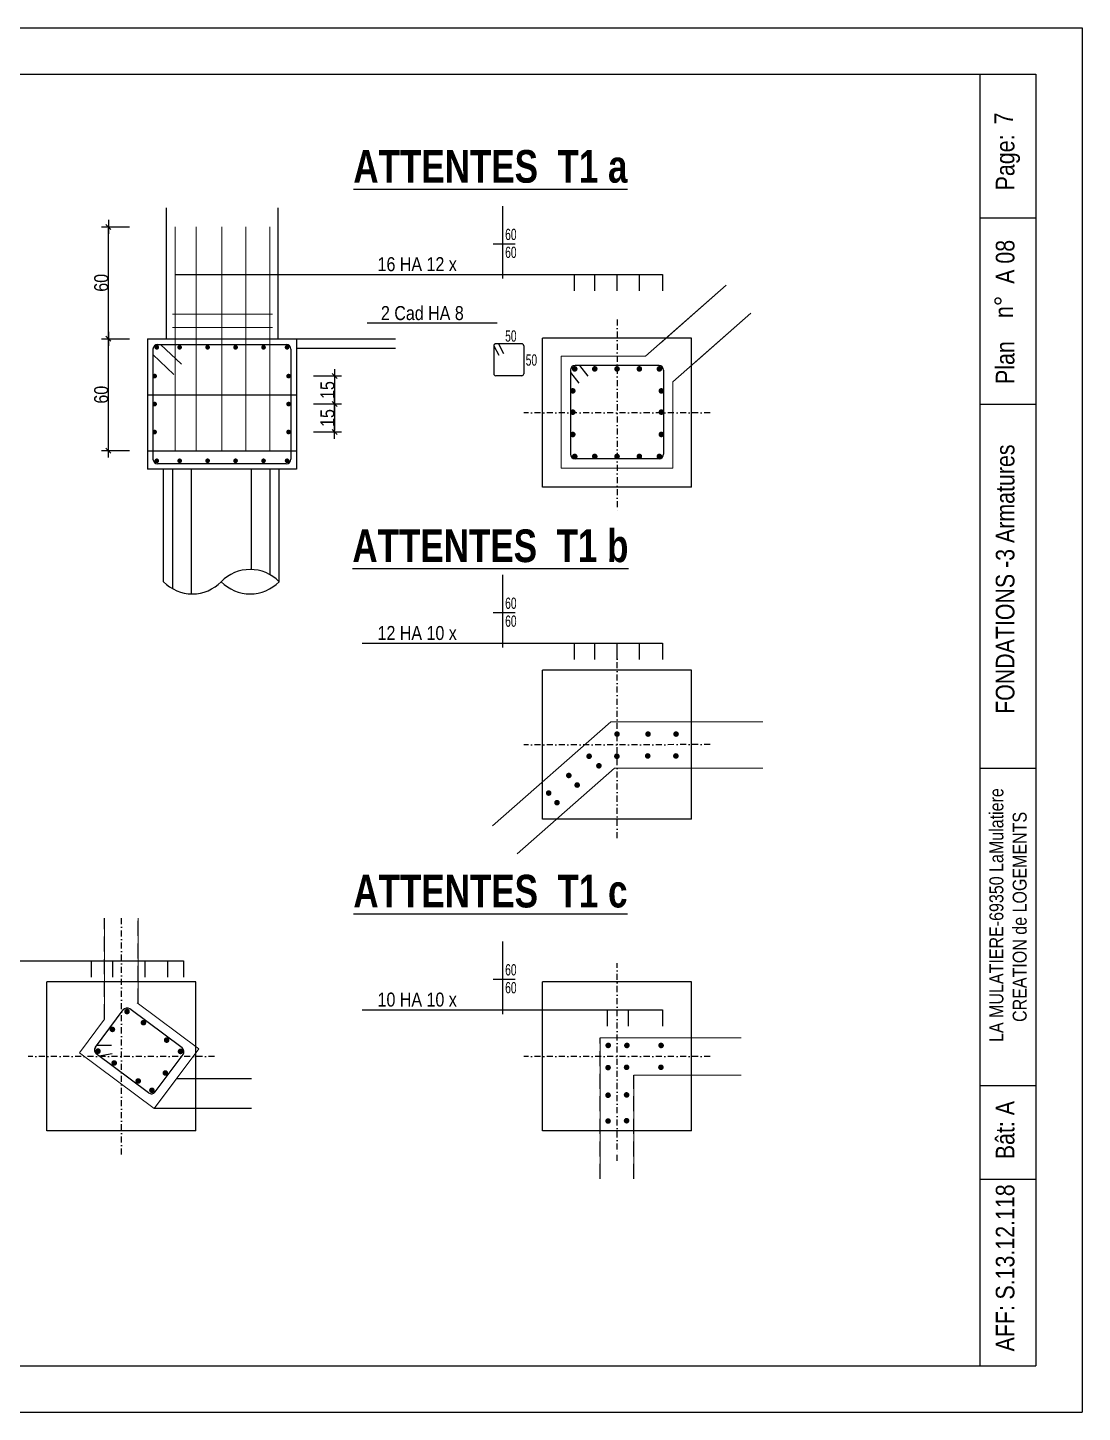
# Model space of a CAD drawing. Header units: centimetres. Extents: x 21705 to 41805, y -18708 to 100.
# Drawn here: x 40674 to 41805, y -18708 to -17223 of the extents above; entities that cross this region are included whole.
import ezdxf
from ezdxf.enums import TextEntityAlignment as Align

# ---------------------------------------------------------------- set-up
doc = ezdxf.new("R2010")
doc.units = ezdxf.units.CM
doc.header["$LTSCALE"] = 25.4
doc.header["$PDMODE"] = 1
doc.header["$PDSIZE"] = -2
doc.linetypes.add('CACHEX2', pattern=[19.05, 12.7, -6.35])
doc.linetypes.add('TIRETPTX2', pattern=[50.8, 25.4, -12.7, 0, -12.7])
for name, color, linetype in [('01_fenetres', 171, 'Continuous'), ('01_linteaux', 2, 'Continuous'), ('01_murs_sup', 2, 'CACHEX2'), ('01_poch_murs', 253, 'Continuous'), ('01_texte', 230, 'Continuous'), ('AA_COTES', 2, 'Continuous')]:
    doc.layers.add(name, color=color, linetype=linetype)
doc.layers.add('01_murs_coup', color=5, linetype='Continuous', lineweight=60)
doc.styles.add('impact', font='impact.ttf')
doc.styles.add('STYLE2', font='ARIALN.TTF')
doc.dimstyles.new('JB25', dxfattribs={"dimscale": 0.1, "dimtxt": 150, "dimasz": 15, "dimexe": 0.1, "dimexo": 0.1, "dimgap": 0.09, "dimtad": 1, "dimdec": 1, "dimlfac": 0.5, "dimdsep": 46, "dimtxsty": 'STYLE2', "dimblk1": 'BOND_G', "dimblk2": 'BOND_D', "dimsah": 1, "dimcen": 1.5, "dimdle": 0.01, "dimse1": 1, "dimse2": 1, "dimclrd": 4, "dimclre": 2, "dimclrt": 6, "dimazin": 2, "dimtfac": 2.333333, "dimtdec": 1, "dimtix": 1, "dimtmove": 2, "dimatfit": 3, "dimldrblk": 'BOND_G', "dimfxl": 1, "dimtolj": 1, "dimtzin": 0, "dimarcsym": 0})

# ---------------------------------------------------------------- blocks, each defined once
blk = doc.blocks.new('BOND_G')
at = {"layer": 'AA_COTES', "color": 0}
for p, q in [((0, -5), (0, 15)), ((5, 0), (-5, 0)), ((1.77, 1.77), (-1.77, -1.77))]:
    blk.add_line(p, q, dxfattribs=at)
blk = doc.blocks.new('BOND_D')
at = {"layer": 'AA_COTES', "color": 0}
for p, q in [((5, 0), (-5, 0)), ((-1.77, -1.77), (1.77, 1.77)), ((0, 5), (0, -15))]:
    blk.add_line(p, q, dxfattribs=at)
blk = doc.blocks.new('*D124')
at = {"layer": '01_poch_murs', "color": 4, "lineweight": -2, "transparency": 16777216}
blk.add_line((41003, -17598), (41003, -17625), dxfattribs=at)
at = {"layer": 'Defpoints', "color": 0, "transparency": 16777216}
for p in [(40954.9, -17596.5), (40956.1, -17626.5), (41003, -17626.5)]:
    blk.add_point(p, dxfattribs=at)
at = {"layer": '01_poch_murs', "color": 4, "lineweight": -2, "transparency": 16777216, "xscale": 1.5, "yscale": 1.5, "zscale": 1.5}
for name, p, rotation in [('BOND_G', (41003, -17596.5), 90), ('BOND_D', (41003, -17626.5), 270)]:
    blk.add_blockref(name, p, dxfattribs=dict(at, rotation=rotation))
at = {"layer": '01_poch_murs', "color": 6, "transparency": 16777216, "insert": (40995.4, -17611.5), "char_height": 15, "attachment_point": 5, "rotation": 90, "style": 'STYLE2'}
blk.add_mtext('\\A1;15', dxfattribs=at)
blk = doc.blocks.new('*D123')
at = {"layer": '01_poch_murs', "color": 4, "lineweight": -2, "transparency": 16777216}
blk.add_line((41003, -17628), (41003, -17655), dxfattribs=at)
at = {"layer": 'Defpoints', "color": 0, "transparency": 16777216}
for p in [(40985.7, -17626.5), (40954.9, -17656.5), (41003, -17656.5)]:
    blk.add_point(p, dxfattribs=at)
at = {"layer": '01_poch_murs', "color": 4, "lineweight": -2, "transparency": 16777216, "xscale": 1.5, "yscale": 1.5, "zscale": 1.5}
for name, p, rotation in [('BOND_G', (41003, -17626.5), 90), ('BOND_D', (41003, -17656.5), 270)]:
    blk.add_blockref(name, p, dxfattribs=dict(at, rotation=rotation))
at = {"layer": '01_poch_murs', "color": 6, "transparency": 16777216, "insert": (40995.4, -17641.5), "char_height": 15, "attachment_point": 5, "rotation": 90, "style": 'STYLE2'}
blk.add_mtext('\\A1;15', dxfattribs=at)
blk = doc.blocks.new('*D125')
at = {"layer": '01_poch_murs', "color": 4, "lineweight": -2, "transparency": 16777216}
blk.add_line((40760.4, -17675), (40760.4, -17558), dxfattribs=at)
at = {"layer": 'Defpoints', "color": 0, "transparency": 16777216}
for p in [(40760.4, -17556.5), (40887.8, -17556.5), (40872.3, -17676.5)]:
    blk.add_point(p, dxfattribs=at)
at = {"layer": '01_poch_murs', "color": 4, "lineweight": -2, "transparency": 16777216, "xscale": 1.5, "yscale": 1.5, "zscale": 1.5}
for name, p, rotation in [('BOND_D', (40760.4, -17556.5), 90), ('BOND_G', (40760.4, -17676.5), 270)]:
    blk.add_blockref(name, p, dxfattribs=dict(at, rotation=rotation))
at = {"layer": '01_poch_murs', "color": 6, "transparency": 16777216, "insert": (40752.7, -17616.5), "char_height": 15, "attachment_point": 5, "rotation": 90, "style": 'STYLE2'}
blk.add_mtext('\\A1;60', dxfattribs=at)
blk = doc.blocks.new('*D126')
at = {"layer": '01_poch_murs', "color": 4, "lineweight": -2, "transparency": 16777216}
blk.add_line((40760.4, -17555), (40760.4, -17438), dxfattribs=at)
at = {"layer": 'Defpoints', "color": 0, "transparency": 16777216}
for p in [(40760.4, -17436.5), (40872.3, -17436.5), (40872.3, -17556.5)]:
    blk.add_point(p, dxfattribs=at)
at = {"layer": '01_poch_murs', "color": 4, "lineweight": -2, "transparency": 16777216, "xscale": 1.5, "yscale": 1.5, "zscale": 1.5}
for name, p, rotation in [('BOND_D', (40760.4, -17436.5), 90), ('BOND_G', (40760.4, -17556.5), 270)]:
    blk.add_blockref(name, p, dxfattribs=dict(at, rotation=rotation))
at = {"layer": '01_poch_murs', "color": 6, "transparency": 16777216, "insert": (40752.7, -17496.5), "char_height": 15, "attachment_point": 5, "rotation": 90, "style": 'STYLE2'}
blk.add_mtext('\\A1;60', dxfattribs=at)

msp = doc.modelspace()

# ---------------------------------------------------------------- linework, layer by layer
at = {"layer": '01_fenetres', "ltscale": 30}
for p, q in [((39755.28, -17272.88), (41755.28, -17272.88)), ((41695.28, -17272.88), (41755.28, -17272.88)), ((41695.28, -17272.88), (41695.28, -18657.88)), ((41695.28, -17272.88), (41755.28, -17272.88)), ((41695.28, -17272.88), (41695.28, -18657.88)), ((41695.28, -17272.88), (41755.28, -17272.88)), ((41695.28, -17272.88), (41695.28, -18657.88)), ((41755.28, -17272.88), (41755.28, -18657.88)), ((41755.28, -17272.88), (41755.28, -18657.88)), ((41755.28, -17272.88), (41755.28, -18657.88)), ((41755.28, -17272.88), (41755.28, -18657.88)), ((41755.28, -17272.88), (41755.28, -18657.88)), ((41755.28, -17272.88), (41755.28, -18657.88)), ((41755.28, -17427.01), (41695.28, -17427.01)), ((41755.28, -17627.01), (41695.28, -17627.01)), ((41695.28, -18017.2), (41755.28, -18017.2)), ((41695.28, -18357.38), (41755.28, -18357.38)), ((41695.28, -18457.88), (41755.28, -18457.88)), ((39755.28, -18657.88), (41755.28, -18657.88))]:
    msp.add_line(p, q, dxfattribs=at)
at = {"layer": '01_linteaux'}
for p, q in [((40822.15, -17415.98), (40822.15, -17556.53)), ((40942.15, -17415.98), (40942.15, -17556.53)), ((40802.15, -17556.53), (40962.15, -17556.53)), ((40802.15, -17556.53), (40802.15, -17696.53)), ((40808.15, -17567.53), (40808.15, -17685.53)), ((40813.15, -17562.53), (40951.15, -17562.53)), ((40816.36, -17562.53), (40838.67, -17583.82)), ((40956.15, -17567.53), (40956.15, -17685.53)), ((40962.15, -17556.53), (40962.15, -17696.53)), ((41173.89, -17563.93), (41173.89, -17594.13)), ((41173.89, -17563.93), (41179.32, -17574.2)), ((41203.96, -17561.93), (41175.89, -17561.93)), ((41178.82, -17561.93), (41184.26, -17572.2)), ((41205.96, -17563.93), (41205.96, -17594.13)), ((41386.09, -17555.77), (41226.09, -17555.77)), ((41226.09, -17715.77), (41226.09, -17555.77)), ((41386.09, -17715.77), (41386.09, -17555.77)), ((40808.15, -17573.53), (40830.47, -17594.82)), ((41203.96, -17596.13), (41175.89, -17596.13)), ((41256.09, -17590.22), (41256.09, -17680.22)), ((41256.09, -17592.68), (41264.99, -17604.08)), ((41351.09, -17585.22), (41261.09, -17585.22)), ((41265.67, -17585.22), (41274.57, -17596.62)), ((41356.09, -17590.22), (41356.09, -17680.22)), ((40802.15, -17616.53), (40962.15, -17616.53)), ((40802.15, -17676.53), (40962.15, -17676.53)), ((41351.09, -17685.22), (41261.09, -17685.22)), ((40962.15, -17696.53), (40802.15, -17696.53)), ((40951.15, -17690.53), (40813.15, -17690.53)), ((40819.42, -17817.04), (40819.42, -17696.53)), ((40943.42, -17817.04), (40943.42, -17696.53)), ((41386.09, -17715.77), (41226.09, -17715.77)), ((41386.09, -17911.79), (41226.09, -17911.79)), ((41226.09, -18071.79), (41226.09, -17911.79)), ((41386.09, -18071.79), (41386.09, -17911.79)), ((41386.09, -18071.79), (41226.09, -18071.79)), ((40854.21, -18246.15), (40694.21, -18246.15)), ((40694.21, -18406.15), (40694.21, -18246.15)), ((40854.21, -18406.15), (40854.21, -18246.15)), ((41386.09, -18246.15), (41226.09, -18246.15)), ((41226.09, -18406.15), (41226.09, -18246.15)), ((41386.09, -18406.15), (41386.09, -18246.15)), ((40746.34, -18316.4), (40776.2, -18276.3)), ((40839.34, -18317.08), (40783.2, -18275.28)), ((40803.51, -18365.21), (40747.36, -18323.4)), ((40748.11, -18314.02), (40763.61, -18314.02)), ((40750.4, -18325.66), (40764.27, -18322.93)), ((40810.5, -18364.18), (40840.37, -18324.08)), ((40913.93, -18350.11), (40833.46, -18350.11)), ((40913.93, -18382.19), (40809.57, -18382.19)), ((40854.21, -18406.15), (40694.21, -18406.15)), ((41386.09, -18406.15), (41226.09, -18406.15))]:
    msp.add_line(p, q, dxfattribs=at)
at = {"layer": '01_linteaux', "linetype": 'TIRETPTX2', "ltscale": 0.01}
for p, q in [((41306.09, -17535.79), (41306.09, -17741.9)), ((41406.09, -17635.77), (41206.09, -17635.77)), ((41306.09, -18091.99), (41306.09, -17891.99)), ((41406.09, -17991.79), (41206.09, -17991.99)), ((40774.21, -18431.47), (40774.21, -18178.02)), ((41306.09, -18426.15), (41306.09, -18226.15)), ((40874.21, -18326.15), (40674.21, -18326.15)), ((41406.09, -18326.15), (41206.09, -18326.15)), ((41306.09, -18438.32), (41306.09, -18426.15))]:
    msp.add_line(p, q, dxfattribs=at)
at = {"layer": '01_linteaux'}
for points, const_width in [([(40813.5, -17565.68, -1), (40811, -17565.68, -1)], 2.5), ([(40835.53, -17565.68, 1), (40838.03, -17565.68, 1)], 2.5), ([(40865.53, -17565.68, 1), (40868.03, -17565.68, 1)], 2.5), ([(40895.53, -17565.68, 1), (40898.03, -17565.68, 1)], 2.5), ([(40925.53, -17565.68, 1), (40928.03, -17565.68, 1)], 2.5), ([(40950.79, -17565.68, 1), (40953.29, -17565.68, 1)], 2.5), ([(40811.2, -17596.53, -1), (40808.7, -17596.53, -1)], 2.5), ([(40952.37, -17596.53, 1), (40954.87, -17596.53, 1)], 2.5), ([(41262.19, -17588.82, -1), (41259.19, -17588.82, -1)], 3), ([(41283.66, -17588.82, -1), (41280.66, -17588.82, -1)], 3), ([(41304.59, -17588.82, 1), (41307.59, -17588.82, 1)], 3), ([(41328.52, -17588.82, 1), (41331.52, -17588.82, 1)], 3), ([(41349.99, -17588.82, 1), (41352.99, -17588.82, 1)], 3), ([(41258.59, -17613.89, 1), (41258.59, -17610.89, 1)], 3), ([(41353.59, -17613.89, -1), (41353.59, -17610.89, -1)], 3), ([(40811.2, -17626.53, -1), (40808.7, -17626.53, -1)], 2.5), ([(40952.37, -17626.53, 1), (40954.87, -17626.53, 1)], 2.5), ([(41258.59, -17633.72, -1), (41258.59, -17636.72, -1)], 3), ([(41353.59, -17633.72, 1), (41353.59, -17636.72, 1)], 3), ([(40811.2, -17656.53, 1), (40808.7, -17656.53, 1)], 2.5), ([(40952.37, -17656.53, -1), (40954.87, -17656.53, -1)], 2.5), ([(41258.59, -17657.65, -1), (41258.59, -17660.65, -1)], 3), ([(41353.59, -17657.65, 1), (41353.59, -17660.65, 1)], 3), ([(40813.5, -17687.37, 1), (40811, -17687.37, 1)], 2.5), ([(40835.53, -17687.37, -1), (40838.03, -17687.37, -1)], 2.5), ([(40865.53, -17687.37, -1), (40868.03, -17687.37, -1)], 2.5), ([(40895.53, -17687.37, -1), (40898.03, -17687.37, -1)], 2.5), ([(40925.53, -17687.37, -1), (40928.03, -17687.37, -1)], 2.5), ([(40950.79, -17687.37, -1), (40953.29, -17687.37, -1)], 2.5), ([(41262.19, -17682.72, 1), (41259.19, -17682.72, 1)], 3), ([(41283.66, -17682.72, 1), (41280.66, -17682.72, 1)], 3), ([(41304.59, -17682.72, -1), (41307.59, -17682.72, -1)], 3), ([(41328.52, -17682.72, -1), (41331.52, -17682.72, -1)], 3), ([(41349.99, -17682.72, -1), (41352.99, -17682.72, -1)], 3), ([(41306.05, -17981.97, 1), (41306.05, -17978.97, 1)], 3), ([(41339.32, -17981.97, 1), (41339.32, -17978.97, 1)], 3), ([(41369.39, -17981.97, 1), (41369.39, -17978.97, 1)], 3), ([(41276.12, -18005.75, 1), (41276.12, -18002.75, 1)], 3), ([(41286.6, -18015.99, 1), (41286.6, -18012.99, 1)], 3), ([(41305.88, -18005.77, 1), (41305.88, -18002.77, 1)], 3), ([(41338.98, -18005.44, 1), (41338.98, -18002.44, 1)], 3), ([(41369.22, -18005.44, 1), (41369.22, -18002.44, 1)], 3), ([(41254.33, -18026.35, 1), (41254.33, -18023.35, 1)], 3), ([(41232.71, -18045.24, 1), (41232.71, -18042.24, 1)], 3), ([(41263.28, -18036.65, 1), (41263.28, -18033.65, 1)], 3), ([(41241.66, -18055.53, 1), (41241.66, -18052.53, 1)], 3), ([(40780.32, -18279.55, 1), (40780.32, -18276.55, 1)], 3), ([(40764.61, -18298.71, 1), (40764.61, -18295.71, 1)], 3), ([(40797.97, -18291.51, 1), (40797.97, -18288.51, 1)], 3), ([(40822.82, -18310.21, 1), (40822.82, -18307.21, 1)], 3), ([(40749.19, -18322.02, 1), (40749.19, -18319.02, 1)], 3), ([(40837.69, -18322.32, 1), (40837.69, -18319.32, 1)], 3), ([(41296.6, -18315.91, 1), (41296.6, -18312.91, 1)], 3), ([(41316.65, -18315.91, 1), (41316.65, -18312.91, 1)], 3), ([(41353.33, -18315.91, 1), (41353.33, -18312.91, 1)], 3), ([(40766.52, -18334.74, 1), (40766.52, -18331.74, 1)], 3), ([(41296.43, -18339.71, 1), (41296.43, -18336.71, 1)], 3), ([(41316.31, -18339.38, 1), (41316.31, -18336.38, 1)], 3), ([(41353.16, -18339.38, 1), (41353.16, -18336.38, 1)], 3), ([(40792.29, -18354.05, 1), (40792.29, -18351.05, 1)], 3), ([(40821.43, -18345.47, 1), (40821.43, -18342.47, 1)], 3), ([(40807.02, -18364.02, 1), (40807.02, -18361.02, 1)], 3), ([(41296.43, -18369.3, 1), (41296.43, -18366.3, 1)], 3), ([(41316.31, -18368.96, 1), (41316.31, -18365.96, 1)], 3), ([(41296.43, -18396.99, 1), (41296.43, -18393.99, 1)], 3), ([(41316.31, -18396.65, 1), (41316.31, -18393.65, 1)], 3)]:
    msp.add_lwpolyline(points, format="xyb", close=True, dxfattribs=dict(at, const_width=const_width))
for centre, radius, start, end in [((40813.15, -17567.53), 5, 90, 180), ((40951.15, -17567.53), 5, 0, 90), ((41175.89, -17563.93), 2, 90, 180), ((41203.96, -17563.93), 2, 0, 90), ((41175.89, -17594.13), 2, 180, 270), ((41203.96, -17594.13), 2, 270, 0), ((41261.09, -17590.22), 5, 90, 180), ((41351.09, -17590.22), 5, 0, 90), ((40813.15, -17685.53), 5, 180, 270), ((40951.15, -17685.53), 5, 270, 0), ((41261.09, -17680.22), 5, 180, 270), ((41351.09, -17680.22), 5, 270, 0), ((40912.42, -17847.18), 43.24, 44.19387, 135.80613), ((40850.42, -17786.9), 43.24, 224.19387, 315.80613), ((40912.42, -17786.9), 43.24, 224.19387, 315.80613), ((40780.21, -18279.29), 5, 53.32618, 143.32618), ((40750.35, -18319.39), 5, 143.32618, 233.32618), ((40836.36, -18321.1), 5, 323.32618, 53.32618), ((40806.49, -18361.2), 5, 233.32618, 323.32618)]:
    msp.add_arc(centre, radius, start, end, dxfattribs=at)
at = {"layer": '01_murs_coup', "linetype": 'Continuous', "lineweight": 5}
for p, q in [((40831.84, -17676.53), (40831.84, -17436.53)), ((40854.66, -17676.53), (40854.66, -17436.53)), ((40882.15, -17676.53), (40882.15, -17436.53)), ((40907.89, -17676.53), (40907.89, -17436.53)), ((40933.62, -17676.53), (40933.62, -17436.53)), ((41423.2, -17499.15), (41336.57, -17575.22)), ((41423.19, -17499.14), (41352.52, -17561.2)), ((40829.11, -17530.08), (40936.26, -17530.08)), ((41449.59, -17529.2), (41366.09, -17602.53)), ((41449.58, -17529.19), (41388.78, -17582.58)), ((40829.11, -17544.56), (40936.26, -17544.56)), ((41246.09, -17575.22), (41246.09, -17695.22)), ((41336.57, -17575.22), (41246.09, -17575.22)), ((41366.09, -17602.53), (41366.09, -17695.22)), ((41366.09, -17695.22), (41246.09, -17695.22)), ((41299.54, -17967.19), (41172.54, -18078.71)), ((41299.54, -17967.19), (41462.67, -17967.19)), ((41299.54, -17967.19), (41462.67, -17967.19)), ((41303.24, -18017.19), (41198.94, -18108.77)), ((41303.24, -18017.19), (41198.95, -18108.78)), ((41303.24, -18017.19), (41462.67, -18017.19)), ((41303.24, -18017.19), (41462.67, -18017.19)), ((40756.21, -18286.4), (40756.21, -18178.02)), ((40792.21, -18269.52), (40792.21, -18178.02)), ((40857.35, -18318.02), (40791.02, -18268.63)), ((40729.36, -18322.46), (40756.21, -18286.4)), ((41288.09, -18457.63), (41288.09, -18306.15)), ((41439.36, -18306.15), (41288.09, -18306.15)), ((40809.57, -18382.19), (40729.36, -18322.46)), ((40809.57, -18382.19), (40857.35, -18318.02)), ((40809.57, -18382.19), (40833.46, -18350.11)), ((41324.09, -18346.15), (41439.36, -18346.15)), ((41324.09, -18457.63), (41324.09, -18346.15))]:
    msp.add_line(p, q, dxfattribs=at)
at = {"layer": '01_murs_sup', "ltscale": 0.05}
for p, q in [((40756.21, -18286.4), (40756.21, -18178.02)), ((40792.21, -18269.52), (40792.21, -18178.02)), ((41288.09, -18457.63), (41288.09, -18306.15)), ((41324.09, -18457.63), (41324.09, -18346.15))]:
    msp.add_line(p, q, dxfattribs=at)
at = {"layer": '01_poch_murs'}
for p, q in [((40829.42, -17824.7), (40829.42, -17696.53)), ((40849.42, -17830.13), (40849.42, -17696.53)), ((40913.42, -17696.53), (40913.42, -17803.96)), ((40933.42, -17696.53), (40933.42, -17809.39))]:
    msp.add_line(p, q, dxfattribs=at)
at = {"layer": '01_texte', "ltscale": 30}
for p, q in [((39705.28, -17222.88), (41805.28, -17222.88)), ((41805.28, -17222.88), (41805.28, -18707.88)), ((39705.28, -18707.88), (41805.28, -18707.88))]:
    msp.add_line(p, q, dxfattribs=at)
at = {"layer": '01_texte'}
for p, q in [((41183.69, -17492.03), (41183.69, -17414.26)), ((41173.12, -17454.58), (41196.66, -17454.58)), ((40831.84, -17487.41), (41354.68, -17487.41)), ((41260.14, -17487.41), (41260.14, -17504.97)), ((41282, -17487.41), (41282, -17504.97)), ((41305.89, -17487.41), (41305.89, -17504.97)), ((41329.78, -17487.41), (41329.78, -17504.97)), ((41354.68, -17487.41), (41354.68, -17504.97)), ((41037.82, -17539.29), (41177.62, -17539.29)), ((40962.15, -17556.53), (41068.49, -17556.53)), ((40962.15, -17566.53), (41068.49, -17566.53)), ((41183.69, -17887.61), (41183.69, -17809.83)), ((41173.12, -17850.16), (41196.66, -17850.16)), ((41032.57, -17882.99), (41354.68, -17882.99)), ((41260.14, -17882.99), (41260.14, -17900.55)), ((41282, -17882.99), (41282, -17900.55)), ((41305.89, -17882.99), (41305.89, -17900.55)), ((41329.78, -17882.99), (41329.78, -17900.55)), ((41354.68, -17882.99), (41354.68, -17900.55)), ((41183.69, -18280.75), (41183.69, -18202.98)), ((40479.17, -18223.67), (40840.83, -18223.67)), ((40741.97, -18223.67), (40741.97, -18241.23)), ((40764.73, -18223.67), (40764.73, -18241.23)), ((40799.47, -18223.67), (40799.47, -18241.23)), ((40823.78, -18223.67), (40823.78, -18241.23)), ((40840.83, -18223.67), (40840.83, -18241.23)), ((41173.12, -18243.3), (41196.66, -18243.3)), ((41032.57, -18276.13), (41354.68, -18276.13)), ((41295.37, -18276.13), (41295.37, -18293.69)), ((41318.13, -18276.13), (41318.13, -18293.69)), ((41354.68, -18276.13), (41354.68, -18293.69))]:
    msp.add_line(p, q, dxfattribs=at)

# ---------------------------------------------------------------- texts
at = {"layer": '01_texte', "style": 'STYLE2'}
for s, height, p in [('7', 20, (41730.99, -17326.61)), ('Page:', 20, (41732.43, -17397.3)), (' A 08', 20, (41732.43, -17503.94)), ('n%%D', 20, (41730.99, -17534.28)), ('Plan', 20, (41732.43, -17604.96)), ('FONDATIONS -3 Armatures', 20, (41732.43, -17958.83)), ('LA MULATIERE-69350 LaMulatiere', 15, (41720.57, -18310.68)), ('CREATION de LOGEMENTS', 15, (41745.57, -18289.2)), ('Bât: A', 20, (41732.43, -18436.42)), ('S.13.12.118', 20, (41732.43, -18586.92)), ('AFF:', 20, (41732.43, -18642.58))]:
    msp.add_text(s, height=height, rotation=90, dxfattribs=at).set_placement(p)
at = {"layer": '01_texte', "style": 'impact'}
for s, p in [('%%UATTENTES  T1 a', (41170.22, -17399.63)), ('%%UATTENTES  T1 b', (41170.22, -17806.51)), ('%%UATTENTES  T1 c', (41170.22, -18176.9))]:
    msp.add_text(s, height=35, dxfattribs=at).set_placement(p, align=Align.BOTTOM_CENTER)
at = {"layer": '01_texte', "style": 'STYLE2', "width": 0.8}
for s, p in [('60', (41198.27, -17450.57)), ('60', (41198.27, -17469.77)), ('50', (41198.27, -17559.55)), ('50', (41220.32, -17585.29)), ('60', (41198.27, -17846.14)), ('60', (41198.27, -17865.35)), ('60', (41198.27, -18239.29)), ('60', (41198.27, -18258.49))]:
    msp.add_text(s, height=12, dxfattribs=at).set_placement(p, align=Align.RIGHT)
at = {"layer": '01_texte', "style": 'STYLE2'}
for s, p in [('16 HA 12 x', (41049.14, -17484)), ('2 Cad HA 8', (41052.77, -17536.46)), ('12 HA 10 x', (41049.14, -17879.58)), ('10 HA 10 x', (41049.14, -18272.72))]:
    msp.add_text(s, height=15, dxfattribs=at).set_placement(p)

# ---------------------------------------------------------------- dimensions: what is measured, and where the dimension line sits
at = {"layer": '01_poch_murs'}
for base, p1, p2, picture, middle in [((40760.38, -17436.53), (40872.26, -17556.53), (40872.26, -17436.53), '*D126', (40752.71, -17496.53)), ((40760.38, -17556.53), (40872.26, -17676.53), (40887.81, -17556.53), '*D125', (40752.71, -17616.53)), ((41003.03, -17626.53), (40954.87, -17596.53), (40956.15, -17626.53), '*D124', (40995.36, -17611.53)), ((41003.03, -17656.53), (40985.7, -17626.53), (40954.87, -17656.53), '*D123', (40995.36, -17641.53))]:
    dim = msp.add_linear_dim(base=base, p1=p1, p2=p2, angle=90, dimstyle='JB25', dxfattribs=at)
    dim.commit()
    dim.dimension.update_dxf_attribs({"geometry": picture, "text_midpoint": middle})

doc.saveas('drawing.dxf')
